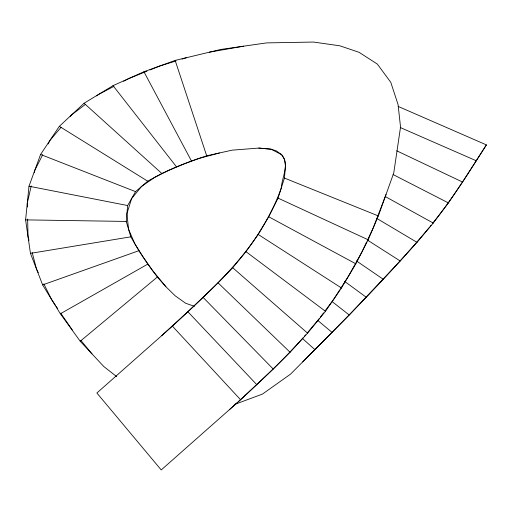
<?xml version="1.0" encoding="UTF-8"?>
<svg xmlns="http://www.w3.org/2000/svg" width="512" height="512" viewBox="0 0 512 512"><rect width="100%" height="100%" fill="white"/><g stroke="black" fill="none" stroke-linecap="round" stroke-linejoin="round"><path stroke-width="0.77" d="M116.73 376.659L103.77 366.509L80.218 341.254L60.358 313.786L42.624 284.902L30.451 253.363L25.6 219.878L28.998 186.214L40.576 154.464L59.334 126.323L84.077 103.245L113.03 85.651L143.93 71.738L175.155 60.416L220.691 49.459L266.541 42.906L313.478 42.054L339.808 45.798L359.098 52.326L377.363 64.096L390.784 82.342L398.067 104.589L400.544 127.078L393.754 172.954L378.342 215.93L368.166 239.795L355.84 263.821L341.459 287.981L325.485 311.315L307.59 333.158L290.061 352.256L273.197 369.011L240.608 399.776L161.229 469.946L96.877 393.005L172.429 326.176L187.898 311.782L218.054 282.842L232.717 267.738L245.958 251.661L258.246 234.49L268.723 216.774L278.074 198.131L284.429 178.061L285.517 165.651L284.576 159.501L281.619 154.669L276.365 150.906L271.04 149.184L258.79 148.077L232.147 150.157L206.694 155.808L191.469 161.011L176.499 166.848L161.811 173.472L147.686 181.184L135.546 191.629L127.648 205.542L126.234 221.434L130.803 236.832L138.874 250.707L147.827 264.09L157.35 277.043L165.907 286.726L175.13 295.776L185.626 303.245L194.4 306.317M31.219 185.914L27.296 203.046L27.386 207.04M34.253 172.672L34.784 170.336L42.733 154.65M386.048 194.445L373.254 227.866L367.296 240.538M366.637 241.946L362.003 251.808L348.646 275.904L340.64 288.435M48.147 143.955L49.952 140.39L61.082 127.29M234.579 404.448L262.458 394.08L290.541 374.144L349.235 314.989L400.173 260.973L417.024 242.355L433.235 223.059L448.416 202.918L462.541 182.035L486.4 144.89L398.176 106.432M486.4 144.89C469.306 171.648 452.531 198.765 432.486 223.462M339.795 289.754L333.472 299.648L325.005 310.944M319.36 318.47L307.162 333.075M320.301 317.216L323.59 312.826M429.05 227.776C389.562 274.848 346.035 318.368 302.72 361.894M430.035 226.547L431.014 225.312M70.189 116.57L71.706 114.784L85.44 104.378M302.995 337.894C282.803 360.589 260.563 381.389 238.106 401.811M304.557 336.083L305.6 334.88M161.638 335.718C193.267 306.4 226.624 278.176 252.102 243.078C263.949 225.965 274.349 207.795 281.248 188.096C281.907 177.254 289.901 164.371 281.619 154.669L271.04 149.184L258.79 148.077M229.274 409.798L236.928 402.874M80.218 341.254L157.35 277.043M96.678 95.866L98.554 94.445L113.869 86.387M60.358 313.786L147.827 264.09M123.61 81.261L128.48 78.694L146.97 71.187M149.933 69.984L159.546 66.08L176.045 60.947M42.624 284.902L138.874 250.707M182.042 59.078L186.541 57.677M219.418 152.979L199.078 158.406L183.987 163.93L169.152 170.163L154.746 177.331L141.613 186.406L131.597 198.586L126.944 213.485L128.518 229.133L134.835 243.77L143.347 257.395L152.589 270.566L165.907 286.726M209.306 52.198L243.616 46.182M30.451 253.363L130.803 236.832M25.6 219.878L126.234 221.434M28.998 186.214L127.648 205.542M40.576 154.464L135.546 191.629M284.429 178.061L378.342 215.93M400.218 127.501L476.416 160.832M278.074 198.131L368.166 239.795M396.755 150.822L462.541 182.035M393.107 174.56L448.416 202.918M268.723 216.774L355.84 263.821M385.773 196.826L433.235 223.059M376.672 218.355L417.024 242.355M59.334 126.323L147.686 181.184M367.533 240.134L400.173 260.973M258.246 234.49L341.459 287.981M356.384 260.883L383.251 279.27M344.531 281.325L366.259 297.254M245.958 251.661L325.485 311.315M332.384 301.786L349.235 314.989M317.875 320.518L332.102 332.435M232.717 267.738L307.59 333.158M302.438 338.496L314.899 349.638M84.077 103.245L161.811 173.472M218.054 282.842L290.061 352.256M203.021 297.318L273.197 369.011M187.898 311.782L256.794 384.678M172.429 326.176L240.608 399.776M72.307 329.971L60.672 313.101M80.89 340.39L91.994 353.882M113.03 85.651L176.499 166.848M55.424 305.242L51.494 299.341L43.84 283.885M56.301 306.547L57.613 308.518M143.93 71.738L191.469 161.011M38.278 272.646L36.538 269.133L32.179 252.499M175.155 60.416L206.694 155.808M29.018 240.397L28.026 236.621L27.642 219.034"/></g></svg>
